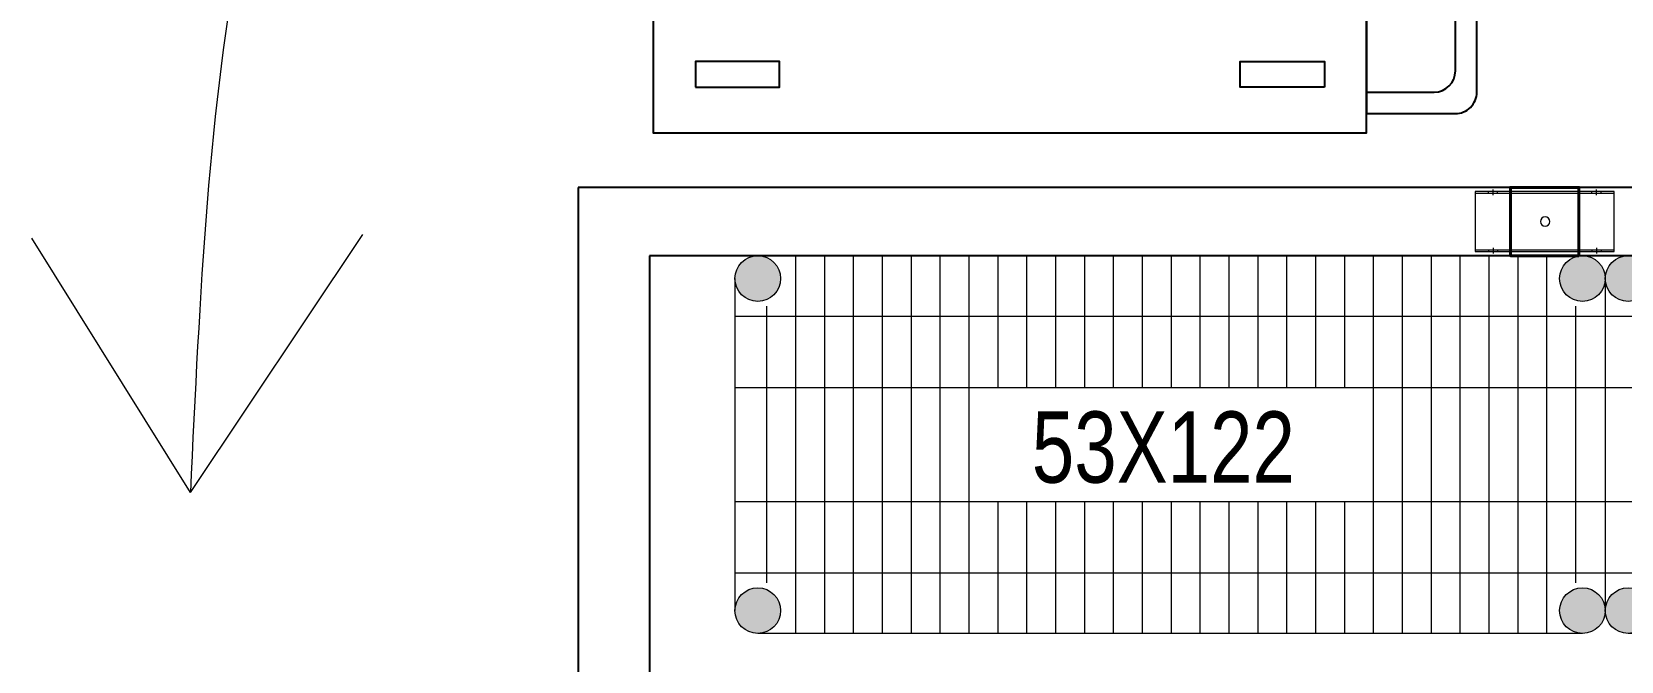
# Model space of a CAD drawing. Header units: millimetres. Extents: x 65390 to 71510, y 46362 to 50796.
# Drawn here: x 69785.6 to 70008.4, y 49335.1 to 49423.4 of the extents above; entities that cross this region are included whole.
import ezdxf

# ---------------------------------------------------------------- set-up
doc = ezdxf.new("R2010")
doc.units = ezdxf.units.MM
doc.layers.add('BİRLEŞİM ELEMANLARI', color=4, linetype='Continuous')
doc.layers.add('GRC-Ekipman', color=4, linetype='Continuous', lineweight=25)
doc.layers.add('MIM_Sktürk', color=251, linetype='Continuous', lineweight=9)
doc.styles.add('style1', font='turkce.shx', dxfattribs={"height": 100})

# ---------------------------------------------------------------- blocks, each defined once
blk = doc.blocks.new('ARB.Ağır Yük')
at = {"color": 251}
for p, q in [((-74.28, -100), (-74.28, -109.45)), ((-26.18, -109.45), (-26.18, -100)), ((-71.28, -112.45), (-29.18, -112.45))]:
    blk.add_line(p, q, dxfattribs=at)
blk.add_lwpolyline([(-20, -100), (-20, 0), (-80, 0), (-80, -100)], close=True)
for points in [[(-73.58, -5.91), (-73.58, -17.72), (-69.95, -17.72), (-69.95, -5.91)], [(-26.42, -5.91), (-26.42, -17.72), (-30.05, -17.72), (-30.05, -5.91)], [(-73.58, -94.09), (-73.58, -82.28), (-69.95, -82.28), (-69.95, -94.09)], [(-26.42, -94.09), (-26.42, -82.28), (-30.05, -82.28), (-30.05, -94.09)]]:
    blk.add_lwpolyline(points, close=True, dxfattribs=at)
blk.add_lwpolyline([(-77.28, -100), (-77.28, -112.45, 0.414214), (-74.28, -115.45), (-26.18, -115.45, 0.414214), (-23.18, -112.45), (-23.18, -100)], format="xyb", close=True, dxfattribs=at)
for centre, start, end in [((-71.28, -109.45), 180, 270), ((-29.18, -109.45), 270, 0)]:
    blk.add_arc(centre, 3, start, end, dxfattribs=at)
blk = doc.blocks.new('İÇ İKİLİ KEP  80')
at = {"lineweight": 40}
blk.add_lwpolyline([(135.5, 80), (135.5, -16), (39.5, -16), (39.5, 80)], close=True, dxfattribs=at)
at = {"layer": 'BİRLEŞİM ELEMANLARI', "color": 171, "lineweight": 20}
for p, q in [((185, 72), (-10, 72)), ((8.5, 72), (8.5, 74)), ((15, 69), (15, 77)), ((21.5, 72), (21.5, 74)), ((153.5, 72), (153.5, 74)), ((160, 69), (160, 77)), ((166.5, 72), (166.5, 74)), ((-10, -8), (185, -8)), ((8.5, -8), (8.5, -10)), ((15, -5), (15, -13)), ((21.5, -8), (21.5, -10)), ((153.5, -8), (153.5, -10)), ((160, -5), (160, -13)), ((166.5, -8), (166.5, -10))]:
    blk.add_line(p, q, dxfattribs=at)
for points in [[(-10, -10), (-10, 74)], [(-10, 74), (185, 74), (185, -10), (-10, -10)]]:
    blk.add_lwpolyline(points, dxfattribs=at)
blk.add_circle((88, 32), 6.5, dxfattribs=at)
blk = doc.blocks.new('53x122 tel')
at = {"layer": 'MIM_Sktürk', "lineweight": -2}
h = blk.add_hatch(color=256, dxfattribs=at)
h.paths.add_polyline_path([(-3.2, 46.6, 1), (3.2, 46.6, 1)])
h.paths.add_polyline_path([(3.2, 0, 1), (-3.2, 0, 1)])
h = blk.add_hatch(color=256, dxfattribs=at)
h.paths.add_polyline_path([(112.4, 46.6, 1), (118.8, 46.6, 1)])
h.paths.add_polyline_path([(112.4, 0, 1), (118.8, 0, 1)])
at = {"layer": 'MIM_Sktürk'}
for p, q in [((115.6, 49.8), (0, 49.8)), ((5.28, 49.8), (5.28, -3.2)), ((9.33, 49.8), (9.33, -3.2)), ((13.38, 49.8), (13.38, -3.2)), ((17.43, 49.8), (17.43, -3.2)), ((21.48, 49.8), (21.48, -3.2)), ((25.53, 49.8), (25.53, -3.2)), ((29.58, 49.8), (29.58, -3.2)), ((33.63, 49.8), (33.63, 31.3)), ((37.68, 49.8), (37.68, 31.3)), ((41.73, 49.8), (41.73, 31.3)), ((45.78, 49.8), (45.78, 31.3)), ((49.83, 49.8), (49.83, 31.3)), ((53.88, 49.8), (53.88, 31.3)), ((57.93, 49.8), (57.93, 31.3)), ((61.98, 49.8), (61.98, 31.3)), ((66.03, 49.8), (66.03, 31.3)), ((70.08, 49.8), (70.08, 31.3)), ((74.13, 49.8), (74.13, 31.3)), ((78.18, 49.8), (78.18, 31.3)), ((82.23, 49.8), (82.23, 31.3)), ((86.28, 49.8), (86.28, -3.2)), ((90.33, 49.8), (90.33, -3.2)), ((94.38, 49.8), (94.38, -3.2)), ((98.43, 49.8), (98.43, -3.2)), ((102.48, 49.8), (102.48, -3.2)), ((106.53, 49.8), (106.53, -3.2)), ((110.58, 49.8), (110.58, -3.2)), ((-3.2, 46.59), (-3.2, 0)), ((118.8, 46.59), (118.8, 0)), ((1.23, 42.71), (1.23, 3.89)), ((114.63, 42.71), (114.63, 3.89)), ((-3.2, 41.3), (118.8, 41.3)), ((-3.2, 31.3), (118.8, 31.3)), ((-3.2, 15.3), (118.8, 15.3)), ((33.63, 15.3), (33.63, -3.2)), ((37.68, 15.3), (37.68, -3.2)), ((41.73, 15.3), (41.73, -3.2)), ((45.78, 15.3), (45.78, -3.2)), ((49.83, 15.3), (49.83, -3.2)), ((53.88, 15.3), (53.88, -3.2)), ((57.93, 15.3), (57.93, -3.2)), ((61.98, 15.3), (61.98, -3.2)), ((66.03, 15.3), (66.03, -3.2)), ((70.08, 15.3), (70.08, -3.2)), ((74.13, 15.3), (74.13, -3.2)), ((78.18, 15.3), (78.18, -3.2)), ((82.23, 15.3), (82.23, -3.2)), ((-3.2, 5.3), (118.8, 5.3)), ((115.6, -3.2), (0, -3.2))]:
    blk.add_line(p, q, dxfattribs=at)
for centre in [(0, 46.6), (115.6, 46.6), (0, 0), (115.6, 0)]:
    blk.add_circle(centre, 3.2, dxfattribs=at)
at = {"layer": 'MIM_Sktürk', "style": 'style1', "width": 0.8}
blk.add_text('53X122', height=10, dxfattribs=at).set_placement((38.41, 17.95))

msp = doc.modelspace()

# ---------------------------------------------------------------- linework, layer by layer
for p, q in [((69862.238, 49401.562), (69862.238, 48869.562)), ((70127.512, 49401.562), (69862.238, 49401.562)), ((69872.238, 49391.962), (69872.238, 48879.562)), ((70127.512, 49391.962), (69872.238, 49391.962))]:
    msp.add_line(p, q)
at = {"layer": 'MIM_Sktürk'}
for q in [(69785.634, 49394.451), (69832.017, 49394.934)]:
    msp.add_line((69807.859, 49358.716), q, dxfattribs=at)
msp.add_spline([(70133.513, 49499.241), (70055.24, 49508.899), (69978.416, 49485.237), (69842.164, 49485.237), (69807.859, 49358.716)], degree=3, dxfattribs=at)

# ---------------------------------------------------------------- block references
at = {"xscale": -0.1, "yscale": 0.1, "zscale": 0.1, "rotation": 180}
msp.add_blockref('İÇ İKİLİ KEP  80', (69988.962, 49399.962), dxfattribs=at)
at = {"lineweight": -2}
for p in [(69887.401, 49342.162), (70009.401, 49342.162)]:
    msp.add_blockref('53x122 tel', p, dxfattribs=at)
at = {"layer": 'GRC-Ekipman', "rotation": 90}
msp.add_blockref('ARB.Ağır Yük', (69872.742, 49489.191), dxfattribs=at)

doc.saveas('drawing.dxf')
